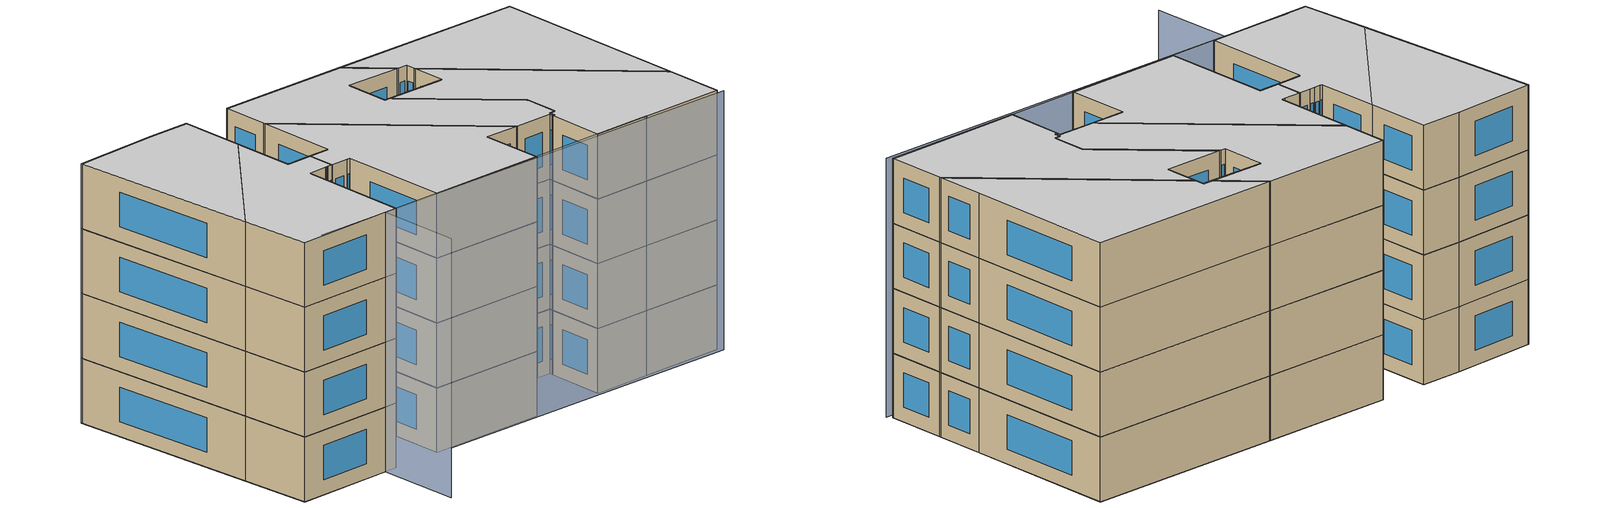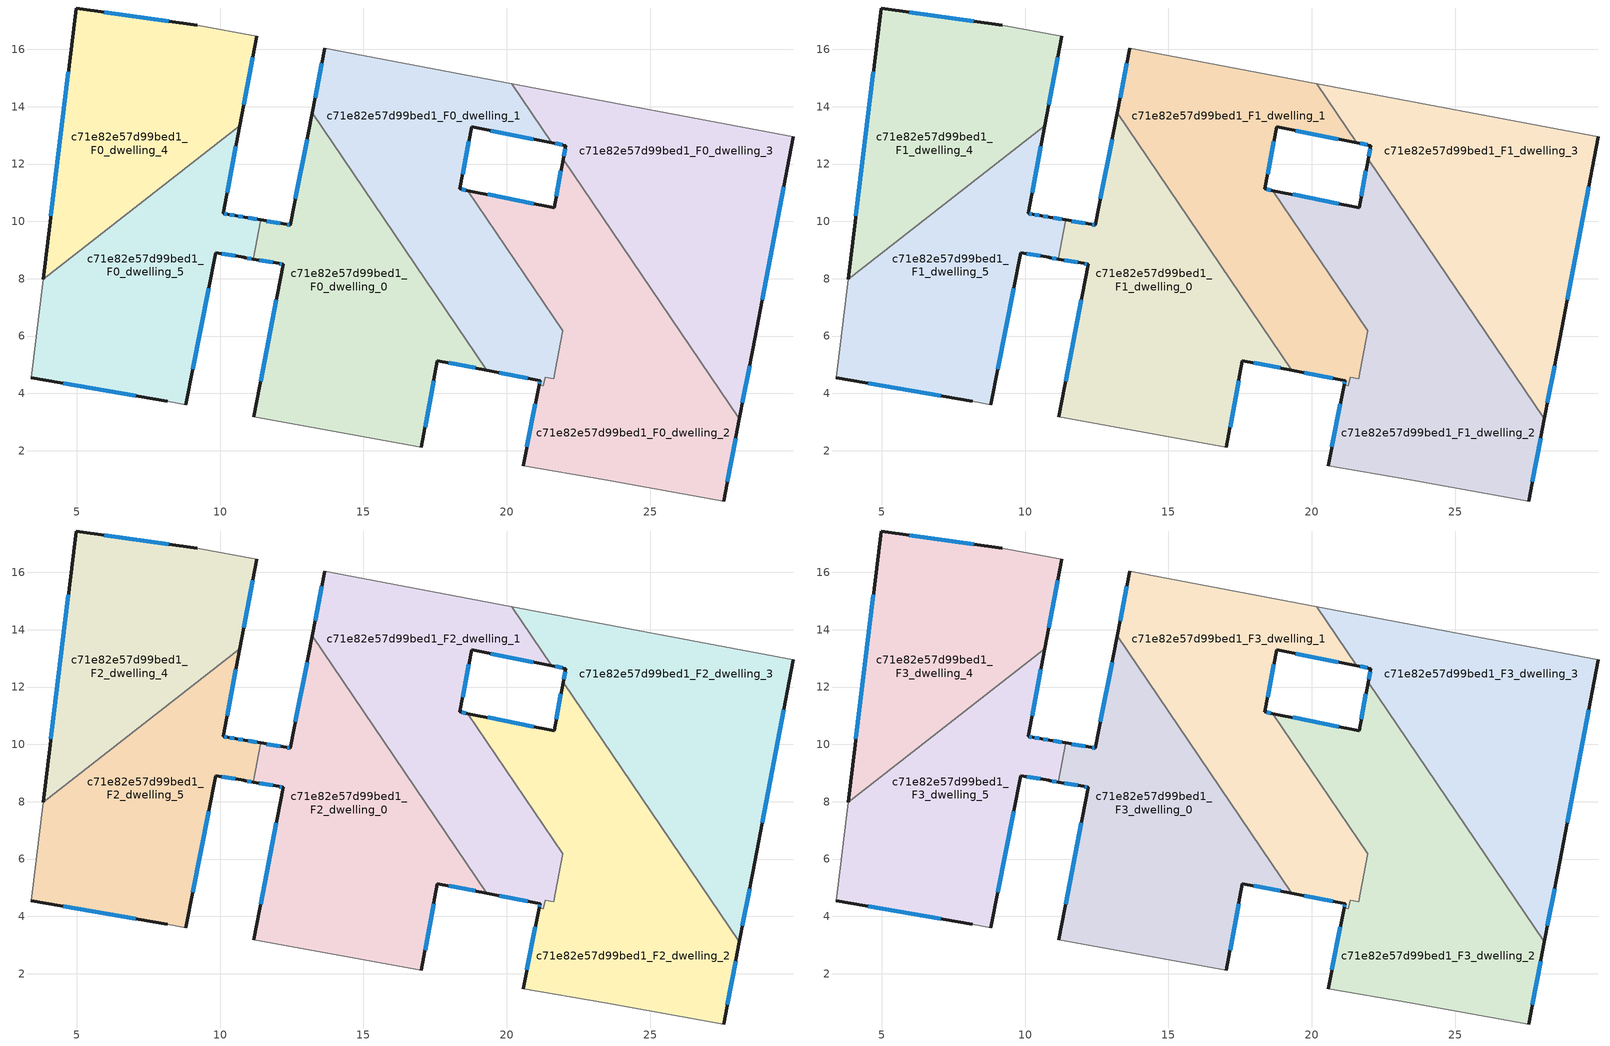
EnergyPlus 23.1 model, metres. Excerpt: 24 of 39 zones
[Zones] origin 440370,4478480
c71e82e57d99bed1_F0_dwelling_0
 floor ground (EU_floor_Construction): 17.02,2.12 17.58,5.14 19.31,4.81 13.21,13.79 12.45,9.87 12.31,9.89 11.42,10.05 11.16,8.68 12.04,8.53 12.2,8.5 11.18,3.18 z0
 wall outside (EU_wall_Construction): 11.42,10.05 12.31,9.89 12.45,9.87 13.21,13.79 / 19.31,4.81 17.58,5.14 17.02,2.12 / 11.18,3.18 12.2,8.5 12.04,8.53 11.16,8.68 z0:3
 wall adiabatic (EU_wall_Construction): 17.02,2.12 11.18,3.18 z0:3
 wall to c71e82e57d99bed1_F0_dwelling_1 (EU_wall_Construction): 13.21,13.79 19.31,4.81 z0:3
 wall to c71e82e57d99bed1_F0_dwelling_5 (EU_wall_Construction): 11.16,8.68 11.42,10.05 z0:3
 window (EU_Window_Construction): 12.16,8.51 12.08,8.52 / 11.84,8.57 11.36,8.65 / 11.63,10.01 12.1,9.93 / 12.34,9.89 12.42,9.87 / 12.63,10.79 13.03,12.87 / 18.9,4.89 17.98,5.06 / 17.45,4.43 17.15,2.83 / 11.42,4.43 11.96,7.26 z0.7:2.3
c71e82e57d99bed1_F0_dwelling_1
 floor ground (EU_floor_Construction): 21.63,4.51 21.96,6.19 18.64,11.08 18.36,11.13 18.78,13.29 21.58,12.74 20.17,14.81 13.65,16.04 13.21,13.79 19.31,4.81 21.16,4.45 21.13,4.3 21.28,4.27 21.34,4.57 z0
 wall outside (EU_wall_Construction): 21.13,4.3 21.16,4.45 19.31,4.81 / 13.21,13.79 13.65,16.04 / 21.58,12.74 18.78,13.29 18.36,11.13 18.64,11.08 z0:3
 wall adiabatic (EU_wall_Construction): 13.65,16.04 20.17,14.81 z0:3
 wall to c71e82e57d99bed1_F0_dwelling_2 (EU_wall_Construction): 18.64,11.08 21.96,6.19 21.69,4.8 21.63,4.51 21.34,4.57 21.28,4.27 21.13,4.3 z0:3
 wall to c71e82e57d99bed1_F0_dwelling_3 (EU_wall_Construction): 20.17,14.81 21.58,12.74 z0:3
 window (EU_Window_Construction): 21.14,4.33 21.15,4.41 / 20.73,4.53 19.74,4.72 / 13.31,14.31 13.54,15.51 / 20.92,12.87 19.43,13.16 / 18.68,12.79 18.46,11.64 / 18.43,11.12 18.58,11.09 z0.7:2.3
c71e82e57d99bed1_F0_dwelling_2
 floor ground (EU_floor_Construction): 27.56,0.25 28.12,3.11 21.97,12.17 21.65,10.48 18.64,11.08 21.96,6.19 21.69,4.8 21.63,4.51 21.34,4.57 21.28,4.27 21.13,4.3 20.58,1.48 23.42,0.99 z0
 wall outside (EU_wall_Construction): 18.64,11.08 21.65,10.48 21.97,12.17 / 28.12,3.11 27.56,0.25 / 20.58,1.48 21.13,4.3 z0:3
 wall adiabatic (EU_wall_Construction): 27.56,0.25 23.42,0.99 20.58,1.48 z0:3
 wall to c71e82e57d99bed1_F0_dwelling_3 (EU_wall_Construction): 21.97,12.17 28.12,3.11 z0:3
 window (EU_Window_Construction): 19.35,10.94 20.95,10.62 / 21.72,10.88 21.89,11.77 / 27.99,2.44 27.69,0.92 / 20.71,2.14 21,3.64 z0.7:2.3
c71e82e57d99bed1_F0_dwelling_3
 floor ground (EU_floor_Construction): 28.12,3.11 28.58,5.52 30,12.95 20.17,14.81 21.58,12.74 22.06,12.64 21.97,12.17 z0
 wall outside (EU_wall_Construction): 21.97,12.17 22.06,12.64 21.58,12.74 / 30,12.95 28.58,5.52 28.12,3.11 z0:3
 wall adiabatic (EU_wall_Construction): 20.17,14.81 30,12.95 z0:3
 window (EU_Window_Construction): 21.99,12.28 22.04,12.53 / 21.94,12.67 21.69,12.72 / 29.66,11.21 28.91,7.26 / 28.47,4.96 28.22,3.68 z0.7:2.3
c71e82e57d99bed1_F0_dwelling_4
 floor ground (EU_floor_Construction): 10.69,13.34 11.28,16.46 9.21,16.84 4.97,17.44 3.83,7.98 z0
 wall outside (EU_wall_Construction): 11.28,16.46 10.69,13.34 / 3.83,7.98 4.97,17.44 9.21,16.84 z0:3
 wall adiabatic (EU_wall_Construction): 9.21,16.84 11.28,16.46 z0:3
 wall to c71e82e57d99bed1_F0_dwelling_5 (EU_wall_Construction): 10.69,13.34 3.83,7.98 z0:3
 window (EU_Window_Construction): 11.14,15.73 10.83,14.07 / 4.1,10.19 4.71,15.23 / 5.97,17.3 8.22,16.98 z0.7:2.3
c71e82e57d99bed1_F0_dwelling_5
 floor ground (EU_floor_Construction): 8.81,3.6 9.85,8.91 10.75,8.76 10.8,8.75 10.84,8.74 10.87,8.74 10.89,8.73 11.16,8.68 11.42,10.05 10.85,10.15 10.56,10.2 10.26,10.25 10.12,10.28 10.69,13.34 3.83,7.98 3.41,4.54 8.16,3.72 z0
 wall outside (EU_wall_Construction): 8.16,3.72 3.41,4.54 / 10.69,13.34 10.12,10.28 10.26,10.25 10.56,10.2 10.85,10.15 11.42,10.05 / 11.16,8.68 10.89,8.73 10.87,8.74 10.84,8.74 10.8,8.75 10.75,8.76 9.85,8.91 8.81,3.6 z0:3
 wall adiabatic (EU_wall_Construction): 3.41,4.54 3.83,7.98 / 8.81,3.6 8.16,3.72 z0:3
 window (EU_Window_Construction): 7.05,3.91 4.53,4.35 / 10.56,12.62 10.25,10.99 / 10.15,10.27 10.23,10.26 / 10.33,10.24 10.49,10.21 / 10.63,10.19 10.78,10.16 / 10.99,10.12 11.29,10.07 / 11.1,8.7 10.95,8.72 / 10.54,8.79 10.06,8.88 / 9.61,7.67 9.05,4.85 z0.7:2.3
c71e82e57d99bed1_F1_dwelling_0
 floor to c71e82e57d99bed1_F0_dwelling_0 (EU_floor_Construction): 17.02,2.12 17.58,5.14 19.31,4.81 13.21,13.79 12.45,9.87 12.31,9.89 11.42,10.05 11.16,8.68 12.04,8.53 12.2,8.5 11.18,3.18 z3
 wall outside (EU_wall_Construction): 11.42,10.05 12.31,9.89 12.45,9.87 13.21,13.79 / 19.31,4.81 17.58,5.14 17.02,2.12 / 11.18,3.18 12.2,8.5 12.04,8.53 11.16,8.68 z3:6
 wall adiabatic (EU_wall_Construction): 17.02,2.12 11.18,3.18 z3:6
 wall to c71e82e57d99bed1_F1_dwelling_1 (EU_wall_Construction): 13.21,13.79 19.31,4.81 z3:6
 wall to c71e82e57d99bed1_F1_dwelling_5 (EU_wall_Construction): 11.16,8.68 11.42,10.05 z3:6
 window (EU_Window_Construction): 12.16,8.51 12.08,8.52 / 11.84,8.57 11.36,8.65 / 11.63,10.01 12.1,9.93 / 12.34,9.89 12.42,9.87 / 12.63,10.79 13.03,12.87 / 18.9,4.89 17.98,5.06 / 17.45,4.43 17.15,2.83 / 11.42,4.43 11.96,7.26 z3.7:5.3
c71e82e57d99bed1_F1_dwelling_1
 floor to c71e82e57d99bed1_F0_dwelling_1 (EU_floor_Construction): 21.63,4.51 21.96,6.19 18.64,11.08 18.36,11.13 18.78,13.29 21.58,12.74 20.17,14.81 13.65,16.04 13.21,13.79 19.31,4.81 21.16,4.45 21.13,4.3 21.28,4.27 21.34,4.57 z3
 wall outside (EU_wall_Construction): 21.13,4.3 21.16,4.45 19.31,4.81 / 13.21,13.79 13.65,16.04 / 21.58,12.74 18.78,13.29 18.36,11.13 18.64,11.08 z3:6
 wall adiabatic (EU_wall_Construction): 13.65,16.04 20.17,14.81 z3:6
 wall to c71e82e57d99bed1_F1_dwelling_2 (EU_wall_Construction): 18.64,11.08 21.96,6.19 21.69,4.8 21.63,4.51 21.34,4.57 21.28,4.27 21.13,4.3 z3:6
 wall to c71e82e57d99bed1_F1_dwelling_3 (EU_wall_Construction): 20.17,14.81 21.58,12.74 z3:6
 window (EU_Window_Construction): 21.14,4.33 21.15,4.41 / 20.73,4.53 19.74,4.72 / 13.31,14.31 13.54,15.51 / 20.92,12.87 19.43,13.16 / 18.68,12.79 18.46,11.64 / 18.43,11.12 18.58,11.09 z3.7:5.3
c71e82e57d99bed1_F1_dwelling_2
 floor to c71e82e57d99bed1_F0_dwelling_2 (EU_floor_Construction): 27.56,0.25 28.12,3.11 21.97,12.17 21.65,10.48 18.64,11.08 21.96,6.19 21.69,4.8 21.63,4.51 21.34,4.57 21.28,4.27 21.13,4.3 20.58,1.48 23.42,0.99 z3
 wall outside (EU_wall_Construction): 18.64,11.08 21.65,10.48 21.97,12.17 / 28.12,3.11 27.56,0.25 / 20.58,1.48 21.13,4.3 z3:6
 wall adiabatic (EU_wall_Construction): 27.56,0.25 23.42,0.99 20.58,1.48 z3:6
 wall to c71e82e57d99bed1_F1_dwelling_3 (EU_wall_Construction): 21.97,12.17 28.12,3.11 z3:6
 window (EU_Window_Construction): 19.35,10.94 20.95,10.62 / 21.72,10.88 21.89,11.77 / 27.99,2.44 27.69,0.92 / 20.71,2.14 21,3.64 z3.7:5.3
c71e82e57d99bed1_F1_dwelling_3
 floor to c71e82e57d99bed1_F0_dwelling_3 (EU_floor_Construction): 28.12,3.11 28.58,5.52 30,12.95 20.17,14.81 21.58,12.74 22.06,12.64 21.97,12.17 z3
 wall outside (EU_wall_Construction): 21.97,12.17 22.06,12.64 21.58,12.74 / 30,12.95 28.58,5.52 28.12,3.11 z3:6
 wall adiabatic (EU_wall_Construction): 20.17,14.81 30,12.95 z3:6
 window (EU_Window_Construction): 21.99,12.28 22.04,12.53 / 21.94,12.67 21.69,12.72 / 29.66,11.21 28.91,7.26 / 28.47,4.96 28.22,3.68 z3.7:5.3
c71e82e57d99bed1_F1_dwelling_4
 floor to c71e82e57d99bed1_F0_dwelling_4 (EU_floor_Construction): 10.69,13.34 11.28,16.46 9.21,16.84 4.97,17.44 3.83,7.98 z3
 wall outside (EU_wall_Construction): 11.28,16.46 10.69,13.34 / 3.83,7.98 4.97,17.44 9.21,16.84 z3:6
 wall adiabatic (EU_wall_Construction): 9.21,16.84 11.28,16.46 z3:6
 wall to c71e82e57d99bed1_F1_dwelling_5 (EU_wall_Construction): 10.69,13.34 3.83,7.98 z3:6
 window (EU_Window_Construction): 11.14,15.73 10.83,14.07 / 4.1,10.19 4.71,15.23 / 5.97,17.3 8.22,16.98 z3.7:5.3
c71e82e57d99bed1_F1_dwelling_5
 floor to c71e82e57d99bed1_F0_dwelling_5 (EU_floor_Construction): 8.81,3.6 9.85,8.91 10.75,8.76 10.8,8.75 10.84,8.74 10.87,8.74 10.89,8.73 11.16,8.68 11.42,10.05 10.85,10.15 10.56,10.2 10.26,10.25 10.12,10.28 10.69,13.34 3.83,7.98 3.41,4.54 8.16,3.72 z3
 wall outside (EU_wall_Construction): 8.16,3.72 3.41,4.54 / 10.69,13.34 10.12,10.28 10.26,10.25 10.56,10.2 10.85,10.15 11.42,10.05 / 11.16,8.68 10.89,8.73 10.87,8.74 10.84,8.74 10.8,8.75 10.75,8.76 9.85,8.91 8.81,3.6 z3:6
 wall adiabatic (EU_wall_Construction): 3.41,4.54 3.83,7.98 / 8.81,3.6 8.16,3.72 z3:6
 window (EU_Window_Construction): 7.05,3.91 4.53,4.35 / 10.56,12.62 10.25,10.99 / 10.15,10.27 10.23,10.26 / 10.33,10.24 10.49,10.21 / 10.63,10.19 10.78,10.16 / 10.99,10.12 11.29,10.07 / 11.1,8.7 10.95,8.72 / 10.54,8.79 10.06,8.88 / 9.61,7.67 9.05,4.85 z3.7:5.3
c71e82e57d99bed1_F2_dwelling_0
 floor to c71e82e57d99bed1_F1_dwelling_0 (EU_floor_Construction): 17.02,2.12 17.58,5.14 19.31,4.81 13.21,13.79 12.45,9.87 12.31,9.89 11.42,10.05 11.16,8.68 12.04,8.53 12.2,8.5 11.18,3.18 z6
 wall outside (EU_wall_Construction): 11.42,10.05 12.31,9.89 12.45,9.87 13.21,13.79 / 19.31,4.81 17.58,5.14 17.02,2.12 / 11.18,3.18 12.2,8.5 12.04,8.53 11.16,8.68 z6:9
 wall adiabatic (EU_wall_Construction): 17.02,2.12 11.18,3.18 z6:9
 wall to c71e82e57d99bed1_F2_dwelling_1 (EU_wall_Construction): 13.21,13.79 19.31,4.81 z6:9
 wall to c71e82e57d99bed1_F2_dwelling_5 (EU_wall_Construction): 11.16,8.68 11.42,10.05 z6:9
 window (EU_Window_Construction): 12.16,8.51 12.08,8.52 / 11.84,8.57 11.36,8.65 / 11.63,10.01 12.1,9.93 / 12.34,9.89 12.42,9.87 / 12.63,10.79 13.03,12.87 / 18.9,4.89 17.98,5.06 / 17.45,4.43 17.15,2.83 / 11.42,4.43 11.96,7.26 z6.7:8.3
c71e82e57d99bed1_F2_dwelling_1
 floor to c71e82e57d99bed1_F1_dwelling_1 (EU_floor_Construction): 21.63,4.51 21.96,6.19 18.64,11.08 18.36,11.13 18.78,13.29 21.58,12.74 20.17,14.81 13.65,16.04 13.21,13.79 19.31,4.81 21.16,4.45 21.13,4.3 21.28,4.27 21.34,4.57 z6
 wall outside (EU_wall_Construction): 21.13,4.3 21.16,4.45 19.31,4.81 / 13.21,13.79 13.65,16.04 / 21.58,12.74 18.78,13.29 18.36,11.13 18.64,11.08 z6:9
 wall adiabatic (EU_wall_Construction): 13.65,16.04 20.17,14.81 z6:9
 wall to c71e82e57d99bed1_F2_dwelling_2 (EU_wall_Construction): 18.64,11.08 21.96,6.19 21.69,4.8 21.63,4.51 21.34,4.57 21.28,4.27 21.13,4.3 z6:9
 wall to c71e82e57d99bed1_F2_dwelling_3 (EU_wall_Construction): 20.17,14.81 21.58,12.74 z6:9
 window (EU_Window_Construction): 21.14,4.33 21.15,4.41 / 20.73,4.53 19.74,4.72 / 13.31,14.31 13.54,15.51 / 20.92,12.87 19.43,13.16 / 18.68,12.79 18.46,11.64 / 18.43,11.12 18.58,11.09 z6.7:8.3
c71e82e57d99bed1_F2_dwelling_2
 floor to c71e82e57d99bed1_F1_dwelling_2 (EU_floor_Construction): 27.56,0.25 28.12,3.11 21.97,12.17 21.65,10.48 18.64,11.08 21.96,6.19 21.69,4.8 21.63,4.51 21.34,4.57 21.28,4.27 21.13,4.3 20.58,1.48 23.42,0.99 z6
 wall outside (EU_wall_Construction): 18.64,11.08 21.65,10.48 21.97,12.17 / 28.12,3.11 27.56,0.25 / 20.58,1.48 21.13,4.3 z6:9
 wall adiabatic (EU_wall_Construction): 27.56,0.25 23.42,0.99 20.58,1.48 z6:9
 wall to c71e82e57d99bed1_F2_dwelling_3 (EU_wall_Construction): 21.97,12.17 28.12,3.11 z6:9
 window (EU_Window_Construction): 19.35,10.94 20.95,10.62 / 21.72,10.88 21.89,11.77 / 27.99,2.44 27.69,0.92 / 20.71,2.14 21,3.64 z6.7:8.3
c71e82e57d99bed1_F2_dwelling_3
 floor to c71e82e57d99bed1_F1_dwelling_3 (EU_floor_Construction): 28.12,3.11 28.58,5.52 30,12.95 20.17,14.81 21.58,12.74 22.06,12.64 21.97,12.17 z6
 wall outside (EU_wall_Construction): 21.97,12.17 22.06,12.64 21.58,12.74 / 30,12.95 28.58,5.52 28.12,3.11 z6:9
 wall adiabatic (EU_wall_Construction): 20.17,14.81 30,12.95 z6:9
 window (EU_Window_Construction): 21.99,12.28 22.04,12.53 / 21.94,12.67 21.69,12.72 / 29.66,11.21 28.91,7.26 / 28.47,4.96 28.22,3.68 z6.7:8.3
c71e82e57d99bed1_F2_dwelling_4
 floor to c71e82e57d99bed1_F1_dwelling_4 (EU_floor_Construction): 10.69,13.34 11.28,16.46 9.21,16.84 4.97,17.44 3.83,7.98 z6
 wall outside (EU_wall_Construction): 11.28,16.46 10.69,13.34 / 3.83,7.98 4.97,17.44 9.21,16.84 z6:9
 wall adiabatic (EU_wall_Construction): 9.21,16.84 11.28,16.46 z6:9
 wall to c71e82e57d99bed1_F2_dwelling_5 (EU_wall_Construction): 10.69,13.34 3.83,7.98 z6:9
 window (EU_Window_Construction): 11.14,15.73 10.83,14.07 / 4.1,10.19 4.71,15.23 / 5.97,17.3 8.22,16.98 z6.7:8.3
c71e82e57d99bed1_F2_dwelling_5
 floor to c71e82e57d99bed1_F1_dwelling_5 (EU_floor_Construction): 8.81,3.6 9.85,8.91 10.75,8.76 10.8,8.75 10.84,8.74 10.87,8.74 10.89,8.73 11.16,8.68 11.42,10.05 10.85,10.15 10.56,10.2 10.26,10.25 10.12,10.28 10.69,13.34 3.83,7.98 3.41,4.54 8.16,3.72 z6
 wall outside (EU_wall_Construction): 8.16,3.72 3.41,4.54 / 10.69,13.34 10.12,10.28 10.26,10.25 10.56,10.2 10.85,10.15 11.42,10.05 / 11.16,8.68 10.89,8.73 10.87,8.74 10.84,8.74 10.8,8.75 10.75,8.76 9.85,8.91 8.81,3.6 z6:9
 wall adiabatic (EU_wall_Construction): 3.41,4.54 3.83,7.98 / 8.81,3.6 8.16,3.72 z6:9
 window (EU_Window_Construction): 7.05,3.91 4.53,4.35 / 10.56,12.62 10.25,10.99 / 10.15,10.27 10.23,10.26 / 10.33,10.24 10.49,10.21 / 10.63,10.19 10.78,10.16 / 10.99,10.12 11.29,10.07 / 11.1,8.7 10.95,8.72 / 10.54,8.79 10.06,8.88 / 9.61,7.67 9.05,4.85 z6.7:8.3
c71e82e57d99bed1_F3_dwelling_0
 floor to c71e82e57d99bed1_F2_dwelling_0 (EU_floor_Construction): 17.02,2.12 17.58,5.14 19.31,4.81 13.21,13.79 12.45,9.87 12.31,9.89 11.42,10.05 11.16,8.68 12.04,8.53 12.2,8.5 11.18,3.18 z9
 wall outside (EU_wall_Construction): 11.42,10.05 12.31,9.89 12.45,9.87 13.21,13.79 / 19.31,4.81 17.58,5.14 17.02,2.12 / 11.18,3.18 12.2,8.5 12.04,8.53 11.16,8.68 z9:12
 wall adiabatic (EU_wall_Construction): 17.02,2.12 11.18,3.18 z9:12
 wall to c71e82e57d99bed1_F3_dwelling_1 (EU_wall_Construction): 13.21,13.79 19.31,4.81 z9:12
 wall to c71e82e57d99bed1_F3_dwelling_5 (EU_wall_Construction): 11.16,8.68 11.42,10.05 z9:12
 window (EU_Window_Construction): 12.16,8.51 12.08,8.52 / 11.84,8.57 11.36,8.65 / 11.63,10.01 12.1,9.93 / 12.34,9.89 12.42,9.87 / 12.63,10.79 13.03,12.87 / 18.9,4.89 17.98,5.06 / 17.45,4.43 17.15,2.83 / 11.42,4.43 11.96,7.26 z9.7:11.3
 ceiling to c71e82e57d99bed1_F4_dwelling_0 (EU_floor_Construction): 13.21,13.79 19.31,4.81 17.58,5.14 17.02,2.12 11.18,3.18 12.2,8.5 12.04,8.53 11.16,8.68 11.42,10.05 12.31,9.89 12.45,9.87 z12
c71e82e57d99bed1_F3_dwelling_1
 floor to c71e82e57d99bed1_F2_dwelling_1 (EU_floor_Construction): 21.63,4.51 21.96,6.19 18.64,11.08 18.36,11.13 18.78,13.29 21.58,12.74 20.17,14.81 13.65,16.04 13.21,13.79 19.31,4.81 21.16,4.45 21.13,4.3 21.28,4.27 21.34,4.57 z9
 wall outside (EU_wall_Construction): 21.13,4.3 21.16,4.45 19.31,4.81 / 13.21,13.79 13.65,16.04 / 21.58,12.74 18.78,13.29 18.36,11.13 18.64,11.08 z9:12
 wall adiabatic (EU_wall_Construction): 13.65,16.04 20.17,14.81 z9:12
 wall to c71e82e57d99bed1_F3_dwelling_2 (EU_wall_Construction): 18.64,11.08 21.96,6.19 21.69,4.8 21.63,4.51 21.34,4.57 21.28,4.27 21.13,4.3 z9:12
 wall to c71e82e57d99bed1_F3_dwelling_3 (EU_wall_Construction): 20.17,14.81 21.58,12.74 z9:12
 window (EU_Window_Construction): 21.14,4.33 21.15,4.41 / 20.73,4.53 19.74,4.72 / 13.31,14.31 13.54,15.51 / 20.92,12.87 19.43,13.16 / 18.68,12.79 18.46,11.64 / 18.43,11.12 18.58,11.09 z9.7:11.3
 ceiling to c71e82e57d99bed1_F4_dwelling_1 (EU_floor_Construction): 20.17,14.81 21.58,12.74 18.78,13.29 18.36,11.13 18.64,11.08 21.96,6.19 21.63,4.51 21.34,4.57 21.28,4.27 21.13,4.3 21.16,4.45 19.31,4.81 13.21,13.79 13.65,16.04 z12
c71e82e57d99bed1_F3_dwelling_2
 floor to c71e82e57d99bed1_F2_dwelling_2 (EU_floor_Construction): 27.56,0.25 28.12,3.11 21.97,12.17 21.65,10.48 18.64,11.08 21.96,6.19 21.69,4.8 21.63,4.51 21.34,4.57 21.28,4.27 21.13,4.3 20.58,1.48 23.42,0.99 z9
 wall outside (EU_wall_Construction): 18.64,11.08 21.65,10.48 21.97,12.17 / 28.12,3.11 27.56,0.25 / 20.58,1.48 21.13,4.3 z9:12
 wall adiabatic (EU_wall_Construction): 27.56,0.25 23.42,0.99 20.58,1.48 z9:12
 wall to c71e82e57d99bed1_F3_dwelling_3 (EU_wall_Construction): 21.97,12.17 28.12,3.11 z9:12
 window (EU_Window_Construction): 19.35,10.94 20.95,10.62 / 21.72,10.88 21.89,11.77 / 27.99,2.44 27.69,0.92 / 20.71,2.14 21,3.64 z9.7:11.3
 ceiling to c71e82e57d99bed1_F4_dwelling_2 (EU_floor_Construction): 21.97,12.17 28.12,3.11 27.56,0.25 23.42,0.99 20.58,1.48 21.13,4.3 21.28,4.27 21.34,4.57 21.63,4.51 21.69,4.8 21.96,6.19 18.64,11.08 21.65,10.48 z12
c71e82e57d99bed1_F3_dwelling_3
 floor to c71e82e57d99bed1_F2_dwelling_3 (EU_floor_Construction): 28.12,3.11 28.58,5.52 30,12.95 20.17,14.81 21.58,12.74 22.06,12.64 21.97,12.17 z9
 wall outside (EU_wall_Construction): 21.97,12.17 22.06,12.64 21.58,12.74 / 30,12.95 28.58,5.52 28.12,3.11 z9:12
 wall adiabatic (EU_wall_Construction): 20.17,14.81 30,12.95 z9:12
 window (EU_Window_Construction): 21.99,12.28 22.04,12.53 / 21.94,12.67 21.69,12.72 / 29.66,11.21 28.91,7.26 / 28.47,4.96 28.22,3.68 z9.7:11.3
 ceiling to c71e82e57d99bed1_F4_dwelling_3 (EU_floor_Construction): 30,12.95 28.58,5.52 28.12,3.11 21.97,12.17 22.06,12.64 21.58,12.74 20.17,14.81 z12
c71e82e57d99bed1_F3_dwelling_4
 floor to c71e82e57d99bed1_F2_dwelling_4 (EU_floor_Construction): 10.69,13.34 11.28,16.46 9.21,16.84 4.97,17.44 3.83,7.98 z9
 wall outside (EU_wall_Construction): 11.28,16.46 10.69,13.34 / 3.83,7.98 4.97,17.44 9.21,16.84 z9:12
 wall adiabatic (EU_wall_Construction): 9.21,16.84 11.28,16.46 z9:12
 wall to c71e82e57d99bed1_F3_dwelling_5 (EU_wall_Construction): 10.69,13.34 3.83,7.98 z9:12
 window (EU_Window_Construction): 11.14,15.73 10.83,14.07 / 4.1,10.19 4.71,15.23 / 5.97,17.3 8.22,16.98 z9.7:11.3
 ceiling to c71e82e57d99bed1_F4_dwelling_4 (EU_floor_Construction): 11.28,16.46 10.69,13.34 3.83,7.98 4.97,17.44 9.21,16.84 z12
c71e82e57d99bed1_F3_dwelling_5
 floor to c71e82e57d99bed1_F2_dwelling_5 (EU_floor_Construction): 8.81,3.6 9.85,8.91 10.75,8.76 10.8,8.75 10.84,8.74 10.87,8.74 10.89,8.73 11.16,8.68 11.42,10.05 10.85,10.15 10.56,10.2 10.26,10.25 10.12,10.28 10.69,13.34 3.83,7.98 3.41,4.54 8.16,3.72 z9
 wall outside (EU_wall_Construction): 8.16,3.72 3.41,4.54 / 10.69,13.34 10.12,10.28 10.26,10.25 10.56,10.2 10.85,10.15 11.42,10.05 / 11.16,8.68 10.89,8.73 10.87,8.74 10.84,8.74 10.8,8.75 10.75,8.76 9.85,8.91 8.81,3.6 z9:12
 wall adiabatic (EU_wall_Construction): 3.41,4.54 3.83,7.98 / 8.81,3.6 8.16,3.72 z9:12
 window (EU_Window_Construction): 7.05,3.91 4.53,4.35 / 10.56,12.62 10.25,10.99 / 10.15,10.27 10.23,10.26 / 10.33,10.24 10.49,10.21 / 10.63,10.19 10.78,10.16 / 10.99,10.12 11.29,10.07 / 11.1,8.7 10.95,8.72 / 10.54,8.79 10.06,8.88 / 9.61,7.67 9.05,4.85 z9.7:11.3
 ceiling to c71e82e57d99bed1_F4_dwelling_4 (EU_floor_Construction): 10.69,13.34 10.12,10.28 10.26,10.25 10.56,10.2 10.85,10.15 11.42,10.05 11.16,8.68 10.89,8.73 10.87,8.74 10.84,8.74 10.8,8.75 10.75,8.76 9.85,8.91 8.81,3.6 8.16,3.72 3.41,4.54 3.83,7.98 z12
shading: 4.5,4.42 27.69,-0.01 / 7.45,-0.27 8.17,3.72 / 8.17,3.72 23.46,0.98 z0:12
[Building]
EU S2 Campaign: North Axis=0; Terrain=City; Solar Distribution=FullExterior
[Site:Location]
Madrid: Latitude=40.5; Longitude=-3.5; Time Zone=1; Elevation=609
[SizingPeriod:WeatherFileDays]
AnnualSizingPeriod: Begin Month=1; Begin Day of Month=1; End Month=12; End Day of Month=31; Day of Week for Start Day=Monday; Use Weather File Daylight Saving Period=No; Use Weather File Rain and Snow Indicators=No
[MATERIAL]
EU_InternalMass_Material: Roughness=MediumRough; Thickness=0.1; Conductivity=1; Density=1800; Specific Heat=900; Thermal Absorptance=0.9; Solar Absorptance=0.7; Visible Absorptance=0.7
[MATERIAL:NOMASS] Roughness=MediumRough; Thermal Absorptance=0.9; Solar Absorptance=0.7; Visible Absorptance=0.7
Name | Thermal Resistance
EU_wall_NoMass | 0.419739
EU_floor_NoMass | 0.608284
[WINDOWMATERIAL:SIMPLEGLAZINGSYSTEM]
EU_Window_SimpleGlazing: UFactor=4.8352; Solar Heat Gain Coefficient=0.85; Visible Transmittance=0.85
[CONSTRUCTION]
EU_wall_Construction: EU_wall_NoMass
EU_floor_Construction: EU_floor_NoMass
EU_InternalMass_Construction: EU_InternalMass_Material
EU_Window_Construction: EU_Window_SimpleGlazing
[ZONE] Type=1; Multiplier=1; Ceiling Height=autocalculate; Floor Area=autocalculate; Part of Total Floor Area=Yes
Name | Volume
c71e82e57d99bed1_F0_dwelling_0 | 147.884
c71e82e57d99bed1_F1_dwelling_0; c71e82e57d99bed1_F2_dwelling_0; c71e82e57d99bed1_F3_dwelling_0 | 147.885
c71e82e57d99bed1_F0_dwelling_1 | 142.905
c71e82e57d99bed1_F1_dwelling_1; c71e82e57d99bed1_F2_dwelling_1; c71e82e57d99bed1_F3_dwelling_1 | 142.917
c71e82e57d99bed1_F0_dwelling_2; c71e82e57d99bed1_F1_dwelling_2; c71e82e57d99bed1_F2_dwelling_2; c71e82e57d99bed1_F3_dwelling_2 | 158.773
c71e82e57d99bed1_F0_dwelling_3; c71e82e57d99bed1_F1_dwelling_3; c71e82e57d99bed1_F2_dwelling_3; c71e82e57d99bed1_F3_dwelling_3 | 149.848
c71e82e57d99bed1_F0_dwelling_4 | 119.161
c71e82e57d99bed1_F1_dwelling_4; c71e82e57d99bed1_F2_dwelling_4; c71e82e57d99bed1_F3_dwelling_4 | 119.16
c71e82e57d99bed1_F0_dwelling_5 | 119.167
c71e82e57d99bed1_F1_dwelling_5; c71e82e57d99bed1_F2_dwelling_5; c71e82e57d99bed1_F3_dwelling_5 | 119.169
[INTERNALMASS] Construction=EU_InternalMass_Construction
Name | Zone or ZoneList | Surface Area
c71e82e57d99bed1_F0_dwelling_0_EU_InternalMass | c71e82e57d99bed1_F0_dwelling_0 | 49.2946
c71e82e57d99bed1_F0_dwelling_1_EU_InternalMass | c71e82e57d99bed1_F0_dwelling_1 | 47.6406
c71e82e57d99bed1_F0_dwelling_2_EU_InternalMass | c71e82e57d99bed1_F0_dwelling_2 | 52.9244
c71e82e57d99bed1_F0_dwelling_3_EU_InternalMass | c71e82e57d99bed1_F0_dwelling_3 | 49.9494
c71e82e57d99bed1_F0_dwelling_4_EU_InternalMass | c71e82e57d99bed1_F0_dwelling_4 | 39.7201
c71e82e57d99bed1_F0_dwelling_5_EU_InternalMass | c71e82e57d99bed1_F0_dwelling_5 | 39.7226
c71e82e57d99bed1_F1_dwelling_0_EU_InternalMass | c71e82e57d99bed1_F1_dwelling_0 | 49.2946
c71e82e57d99bed1_F1_dwelling_1_EU_InternalMass | c71e82e57d99bed1_F1_dwelling_1 | 47.6406
c71e82e57d99bed1_F1_dwelling_2_EU_InternalMass | c71e82e57d99bed1_F1_dwelling_2 | 52.9244
c71e82e57d99bed1_F1_dwelling_3_EU_InternalMass | c71e82e57d99bed1_F1_dwelling_3 | 49.9494
c71e82e57d99bed1_F1_dwelling_4_EU_InternalMass | c71e82e57d99bed1_F1_dwelling_4 | 39.7201
c71e82e57d99bed1_F1_dwelling_5_EU_InternalMass | c71e82e57d99bed1_F1_dwelling_5 | 39.7226
c71e82e57d99bed1_F2_dwelling_0_EU_InternalMass | c71e82e57d99bed1_F2_dwelling_0 | 49.2946
c71e82e57d99bed1_F2_dwelling_1_EU_InternalMass | c71e82e57d99bed1_F2_dwelling_1 | 47.6406
c71e82e57d99bed1_F2_dwelling_2_EU_InternalMass | c71e82e57d99bed1_F2_dwelling_2 | 52.9244
c71e82e57d99bed1_F2_dwelling_3_EU_InternalMass | c71e82e57d99bed1_F2_dwelling_3 | 49.9494
c71e82e57d99bed1_F2_dwelling_4_EU_InternalMass | c71e82e57d99bed1_F2_dwelling_4 | 39.7201
c71e82e57d99bed1_F2_dwelling_5_EU_InternalMass | c71e82e57d99bed1_F2_dwelling_5 | 39.7226
c71e82e57d99bed1_F3_dwelling_0_EU_InternalMass | c71e82e57d99bed1_F3_dwelling_0 | 49.2946
c71e82e57d99bed1_F3_dwelling_1_EU_InternalMass | c71e82e57d99bed1_F3_dwelling_1 | 47.6406
c71e82e57d99bed1_F3_dwelling_2_EU_InternalMass | c71e82e57d99bed1_F3_dwelling_2 | 52.9244
c71e82e57d99bed1_F3_dwelling_3_EU_InternalMass | c71e82e57d99bed1_F3_dwelling_3 | 49.9494
c71e82e57d99bed1_F3_dwelling_4_EU_InternalMass | c71e82e57d99bed1_F3_dwelling_4 | 39.7201
c71e82e57d99bed1_F3_dwelling_5_EU_InternalMass | c71e82e57d99bed1_F3_dwelling_5 | 39.7226
[OTHEREQUIPMENT] Fuel Type=Electricity; Design Level Calculation Method=Watts/Area; Power per Zone Floor Area=1; Fraction Latent=0; Fraction Radiant=0; Fraction Lost=0; Carbon Dioxide Generation Rate=0; EndUse Subcategory=EU_Step8_InternalGains
Name | Zone or ZoneList or Space or SpaceList | Schedule
EU_Step8_InternalGain_c71e82e57d99bed1_F0_dwelling_0_f000 | c71e82e57d99bed1_F0_dwelling_0 | EU_Step8_GainSchedule_c71e82e57d99bed1_F0_dwelling_0_f000
EU_Step8_InternalGain_c71e82e57d99bed1_F0_dwelling_1_f000 | c71e82e57d99bed1_F0_dwelling_1 | EU_Step8_GainSchedule_c71e82e57d99bed1_F0_dwelling_1_f000
EU_Step8_InternalGain_c71e82e57d99bed1_F0_dwelling_2_f000 | c71e82e57d99bed1_F0_dwelling_2 | EU_Step8_GainSchedule_c71e82e57d99bed1_F0_dwelling_2_f000
EU_Step8_InternalGain_c71e82e57d99bed1_F0_dwelling_3_f000 | c71e82e57d99bed1_F0_dwelling_3 | EU_Step8_GainSchedule_c71e82e57d99bed1_F0_dwelling_3_f000
EU_Step8_InternalGain_c71e82e57d99bed1_F0_dwelling_4_f000 | c71e82e57d99bed1_F0_dwelling_4 | EU_Step8_GainSchedule_c71e82e57d99bed1_F0_dwelling_4_f000
EU_Step8_InternalGain_c71e82e57d99bed1_F0_dwelling_5_f000 | c71e82e57d99bed1_F0_dwelling_5 | EU_Step8_GainSchedule_c71e82e57d99bed1_F0_dwelling_5_f000
EU_Step8_InternalGain_c71e82e57d99bed1_F1_dwelling_0_f000 | c71e82e57d99bed1_F1_dwelling_0 | EU_Step8_GainSchedule_c71e82e57d99bed1_F1_dwelling_0_f000
EU_Step8_InternalGain_c71e82e57d99bed1_F1_dwelling_1_f000 | c71e82e57d99bed1_F1_dwelling_1 | EU_Step8_GainSchedule_c71e82e57d99bed1_F1_dwelling_1_f000
EU_Step8_InternalGain_c71e82e57d99bed1_F1_dwelling_2_f000 | c71e82e57d99bed1_F1_dwelling_2 | EU_Step8_GainSchedule_c71e82e57d99bed1_F1_dwelling_2_f000
EU_Step8_InternalGain_c71e82e57d99bed1_F1_dwelling_3_f000 | c71e82e57d99bed1_F1_dwelling_3 | EU_Step8_GainSchedule_c71e82e57d99bed1_F1_dwelling_3_f000
EU_Step8_InternalGain_c71e82e57d99bed1_F1_dwelling_4_f000 | c71e82e57d99bed1_F1_dwelling_4 | EU_Step8_GainSchedule_c71e82e57d99bed1_F1_dwelling_4_f000
EU_Step8_InternalGain_c71e82e57d99bed1_F1_dwelling_5_f000 | c71e82e57d99bed1_F1_dwelling_5 | EU_Step8_GainSchedule_c71e82e57d99bed1_F1_dwelling_5_f000
EU_Step8_InternalGain_c71e82e57d99bed1_F2_dwelling_0_f000 | c71e82e57d99bed1_F2_dwelling_0 | EU_Step8_GainSchedule_c71e82e57d99bed1_F2_dwelling_0_f000
EU_Step8_InternalGain_c71e82e57d99bed1_F2_dwelling_1_f000 | c71e82e57d99bed1_F2_dwelling_1 | EU_Step8_GainSchedule_c71e82e57d99bed1_F2_dwelling_1_f000
EU_Step8_InternalGain_c71e82e57d99bed1_F2_dwelling_2_f000 | c71e82e57d99bed1_F2_dwelling_2 | EU_Step8_GainSchedule_c71e82e57d99bed1_F2_dwelling_2_f000
EU_Step8_InternalGain_c71e82e57d99bed1_F2_dwelling_3_f000 | c71e82e57d99bed1_F2_dwelling_3 | EU_Step8_GainSchedule_c71e82e57d99bed1_F2_dwelling_3_f000
EU_Step8_InternalGain_c71e82e57d99bed1_F2_dwelling_4_f000 | c71e82e57d99bed1_F2_dwelling_4 | EU_Step8_GainSchedule_c71e82e57d99bed1_F2_dwelling_4_f000
EU_Step8_InternalGain_c71e82e57d99bed1_F2_dwelling_5_f000 | c71e82e57d99bed1_F2_dwelling_5 | EU_Step8_GainSchedule_c71e82e57d99bed1_F2_dwelling_5_f000
EU_Step8_InternalGain_c71e82e57d99bed1_F3_dwelling_0_f000 | c71e82e57d99bed1_F3_dwelling_0 | EU_Step8_GainSchedule_c71e82e57d99bed1_F3_dwelling_0_f000
EU_Step8_InternalGain_c71e82e57d99bed1_F3_dwelling_1_f000 | c71e82e57d99bed1_F3_dwelling_1 | EU_Step8_GainSchedule_c71e82e57d99bed1_F3_dwelling_1_f000
EU_Step8_InternalGain_c71e82e57d99bed1_F3_dwelling_2_f000 | c71e82e57d99bed1_F3_dwelling_2 | EU_Step8_GainSchedule_c71e82e57d99bed1_F3_dwelling_2_f000
EU_Step8_InternalGain_c71e82e57d99bed1_F3_dwelling_3_f000 | c71e82e57d99bed1_F3_dwelling_3 | EU_Step8_GainSchedule_c71e82e57d99bed1_F3_dwelling_3_f000
EU_Step8_InternalGain_c71e82e57d99bed1_F3_dwelling_4_f000 | c71e82e57d99bed1_F3_dwelling_4 | EU_Step8_GainSchedule_c71e82e57d99bed1_F3_dwelling_4_f000
EU_Step8_InternalGain_c71e82e57d99bed1_F3_dwelling_5_f000 | c71e82e57d99bed1_F3_dwelling_5 | EU_Step8_GainSchedule_c71e82e57d99bed1_F3_dwelling_5_f000
[ZONEVENTILATION:DESIGNFLOWRATE] Schedule=EU_AlwaysOn; Design Flow Rate Calculation Method=AirChanges/Hour; Air Changes per Hour=0.703302; Ventilation Type=Natural; Fan Pressure Rise=0; Fan Total Efficiency=1; Constant Term Coefficient=1; Temperature Term Coefficient=0; Velocity Term Coefficient=0; Velocity Squared Term Coefficient=0; Minimum Indoor Temperature=-100; Maximum Indoor Temperature=100; Delta Temperature=-100; Minimum Outdoor Temperature=-100; Maximum Outdoor Temperature=100; Maximum Wind Speed=40
Name | Zone or ZoneList or Space or SpaceList
EU_ConstantAir_c71e82e57d99bed1_F0_dwelling_0 | c71e82e57d99bed1_F0_dwelling_0
EU_ConstantAir_c71e82e57d99bed1_F0_dwelling_1 | c71e82e57d99bed1_F0_dwelling_1
EU_ConstantAir_c71e82e57d99bed1_F0_dwelling_2 | c71e82e57d99bed1_F0_dwelling_2
EU_ConstantAir_c71e82e57d99bed1_F0_dwelling_3 | c71e82e57d99bed1_F0_dwelling_3
EU_ConstantAir_c71e82e57d99bed1_F0_dwelling_4 | c71e82e57d99bed1_F0_dwelling_4
EU_ConstantAir_c71e82e57d99bed1_F0_dwelling_5 | c71e82e57d99bed1_F0_dwelling_5
EU_ConstantAir_c71e82e57d99bed1_F1_dwelling_0 | c71e82e57d99bed1_F1_dwelling_0
EU_ConstantAir_c71e82e57d99bed1_F1_dwelling_1 | c71e82e57d99bed1_F1_dwelling_1
EU_ConstantAir_c71e82e57d99bed1_F1_dwelling_2 | c71e82e57d99bed1_F1_dwelling_2
EU_ConstantAir_c71e82e57d99bed1_F1_dwelling_3 | c71e82e57d99bed1_F1_dwelling_3
EU_ConstantAir_c71e82e57d99bed1_F1_dwelling_4 | c71e82e57d99bed1_F1_dwelling_4
EU_ConstantAir_c71e82e57d99bed1_F1_dwelling_5 | c71e82e57d99bed1_F1_dwelling_5
EU_ConstantAir_c71e82e57d99bed1_F2_dwelling_0 | c71e82e57d99bed1_F2_dwelling_0
EU_ConstantAir_c71e82e57d99bed1_F2_dwelling_1 | c71e82e57d99bed1_F2_dwelling_1
EU_ConstantAir_c71e82e57d99bed1_F2_dwelling_2 | c71e82e57d99bed1_F2_dwelling_2
EU_ConstantAir_c71e82e57d99bed1_F2_dwelling_3 | c71e82e57d99bed1_F2_dwelling_3
EU_ConstantAir_c71e82e57d99bed1_F2_dwelling_4 | c71e82e57d99bed1_F2_dwelling_4
EU_ConstantAir_c71e82e57d99bed1_F2_dwelling_5 | c71e82e57d99bed1_F2_dwelling_5
EU_ConstantAir_c71e82e57d99bed1_F3_dwelling_0 | c71e82e57d99bed1_F3_dwelling_0
EU_ConstantAir_c71e82e57d99bed1_F3_dwelling_1 | c71e82e57d99bed1_F3_dwelling_1
EU_ConstantAir_c71e82e57d99bed1_F3_dwelling_2 | c71e82e57d99bed1_F3_dwelling_2
EU_ConstantAir_c71e82e57d99bed1_F3_dwelling_3 | c71e82e57d99bed1_F3_dwelling_3
EU_ConstantAir_c71e82e57d99bed1_F3_dwelling_4 | c71e82e57d99bed1_F3_dwelling_4
EU_ConstantAir_c71e82e57d99bed1_F3_dwelling_5 | c71e82e57d99bed1_F3_dwelling_5
[HVACTEMPLATE:THERMOSTAT] Constant Heating Setpoint=20; Constant Cooling Setpoint=50
EU_HeatOnly_c71e82e57d99bed1_F0_dwelling_0; EU_HeatOnly_c71e82e57d99bed1_F0_dwelling_1; EU_HeatOnly_c71e82e57d99bed1_F0_dwelling_2; EU_HeatOnly_c71e82e57d99bed1_F0_dwelling_3; EU_HeatOnly_c71e82e57d99bed1_F0_dwelling_4; EU_HeatOnly_c71e82e57d99bed1_F0_dwelling_5; EU_HeatOnly_c71e82e57d99bed1_F1_dwelling_0; EU_HeatOnly_c71e82e57d99bed1_F1_dwelling_1; EU_HeatOnly_c71e82e57d99bed1_F1_dwelling_2; EU_HeatOnly_c71e82e57d99bed1_F1_dwelling_3; EU_HeatOnly_c71e82e57d99bed1_F1_dwelling_4; EU_HeatOnly_c71e82e57d99bed1_F1_dwelling_5; EU_HeatOnly_c71e82e57d99bed1_F2_dwelling_0; EU_HeatOnly_c71e82e57d99bed1_F2_dwelling_1; EU_HeatOnly_c71e82e57d99bed1_F2_dwelling_2; EU_HeatOnly_c71e82e57d99bed1_F2_dwelling_3; EU_HeatOnly_c71e82e57d99bed1_F2_dwelling_4; EU_HeatOnly_c71e82e57d99bed1_F2_dwelling_5; EU_HeatOnly_c71e82e57d99bed1_F3_dwelling_0; EU_HeatOnly_c71e82e57d99bed1_F3_dwelling_1; EU_HeatOnly_c71e82e57d99bed1_F3_dwelling_2; EU_HeatOnly_c71e82e57d99bed1_F3_dwelling_3; EU_HeatOnly_c71e82e57d99bed1_F3_dwelling_4; EU_HeatOnly_c71e82e57d99bed1_F3_dwelling_5; EU_HeatOnly_c71e82e57d99bed1_F4_dwelling_0; EU_HeatOnly_c71e82e57d99bed1_F4_dwelling_1; EU_HeatOnly_c71e82e57d99bed1_F4_dwelling_2; EU_HeatOnly_c71e82e57d99bed1_F4_dwelling_3; EU_HeatOnly_c71e82e57d99bed1_F4_dwelling_4; EU_HeatOnly_c71e82e57d99bed1_F5_dwelling_0; EU_HeatOnly_c71e82e57d99bed1_F5_dwelling_1; EU_HeatOnly_c71e82e57d99bed1_F5_dwelling_2; EU_HeatOnly_c71e82e57d99bed1_F5_dwelling_3; EU_HeatOnly_c71e82e57d99bed1_F5_dwelling_4; EU_HeatOnly_c71e82e57d99bed1_F6_dwelling_0; EU_HeatOnly_c71e82e57d99bed1_F6_dwelling_1; EU_HeatOnly_c71e82e57d99bed1_F6_dwelling_2; EU_HeatOnly_c71e82e57d99bed1_F6_dwelling_3; EU_HeatOnly_c71e82e57d99bed1_F6_dwelling_4
[HVACTEMPLATE:ZONE:IDEALLOADSAIRSYSTEM] System Availability Schedule=EU_AlwaysOn; Maximum Heating Supply Air Temperature=50; Minimum Cooling Supply Air Temperature=13; Maximum Heating Supply Air Humidity Ratio=0.0156; Minimum Cooling Supply Air Humidity Ratio=0.0077; Heating Limit=NoLimit; Cooling Limit=NoLimit; Heating Availability Schedule=EU_AlwaysOn; Cooling Availability Schedule=EU_CoolingOff; Dehumidification Control Type=ConstantSensibleHeatRatio; Cooling Sensible Heat Ratio=0.7; Dehumidification Setpoint=60; Humidification Control Type=None; Humidification Setpoint=30; Outdoor Air Method=None; Outdoor Air Flow Rate per Person=0.00944; Outdoor Air Flow Rate per Zone Floor Area=0; Outdoor Air Flow Rate per Zone=0; Demand Controlled Ventilation Type=None; Outdoor Air Economizer Type=NoEconomizer; Heat Recovery Type=None; Sensible Heat Recovery Effectiveness=0.7; Latent Heat Recovery Effectiveness=0.65
Name | Template Thermostat
c71e82e57d99bed1_F0_dwelling_0 | EU_HeatOnly_c71e82e57d99bed1_F0_dwelling_0
c71e82e57d99bed1_F0_dwelling_1 | EU_HeatOnly_c71e82e57d99bed1_F0_dwelling_1
c71e82e57d99bed1_F0_dwelling_2 | EU_HeatOnly_c71e82e57d99bed1_F0_dwelling_2
c71e82e57d99bed1_F0_dwelling_3 | EU_HeatOnly_c71e82e57d99bed1_F0_dwelling_3
c71e82e57d99bed1_F0_dwelling_4 | EU_HeatOnly_c71e82e57d99bed1_F0_dwelling_4
c71e82e57d99bed1_F0_dwelling_5 | EU_HeatOnly_c71e82e57d99bed1_F0_dwelling_5
c71e82e57d99bed1_F1_dwelling_0 | EU_HeatOnly_c71e82e57d99bed1_F1_dwelling_0
c71e82e57d99bed1_F1_dwelling_1 | EU_HeatOnly_c71e82e57d99bed1_F1_dwelling_1
c71e82e57d99bed1_F1_dwelling_2 | EU_HeatOnly_c71e82e57d99bed1_F1_dwelling_2
c71e82e57d99bed1_F1_dwelling_3 | EU_HeatOnly_c71e82e57d99bed1_F1_dwelling_3
c71e82e57d99bed1_F1_dwelling_4 | EU_HeatOnly_c71e82e57d99bed1_F1_dwelling_4
c71e82e57d99bed1_F1_dwelling_5 | EU_HeatOnly_c71e82e57d99bed1_F1_dwelling_5
c71e82e57d99bed1_F2_dwelling_0 | EU_HeatOnly_c71e82e57d99bed1_F2_dwelling_0
c71e82e57d99bed1_F2_dwelling_1 | EU_HeatOnly_c71e82e57d99bed1_F2_dwelling_1
c71e82e57d99bed1_F2_dwelling_2 | EU_HeatOnly_c71e82e57d99bed1_F2_dwelling_2
c71e82e57d99bed1_F2_dwelling_3 | EU_HeatOnly_c71e82e57d99bed1_F2_dwelling_3
c71e82e57d99bed1_F2_dwelling_4 | EU_HeatOnly_c71e82e57d99bed1_F2_dwelling_4
c71e82e57d99bed1_F2_dwelling_5 | EU_HeatOnly_c71e82e57d99bed1_F2_dwelling_5
c71e82e57d99bed1_F3_dwelling_0 | EU_HeatOnly_c71e82e57d99bed1_F3_dwelling_0
c71e82e57d99bed1_F3_dwelling_1 | EU_HeatOnly_c71e82e57d99bed1_F3_dwelling_1
c71e82e57d99bed1_F3_dwelling_2 | EU_HeatOnly_c71e82e57d99bed1_F3_dwelling_2
c71e82e57d99bed1_F3_dwelling_3 | EU_HeatOnly_c71e82e57d99bed1_F3_dwelling_3
c71e82e57d99bed1_F3_dwelling_4 | EU_HeatOnly_c71e82e57d99bed1_F3_dwelling_4
c71e82e57d99bed1_F3_dwelling_5 | EU_HeatOnly_c71e82e57d99bed1_F3_dwelling_5
[SIZING:ZONE] Zone Cooling Design Supply Air Temperature Input Method=SupplyAirTemperature; Zone Cooling Design Supply Air Temperature=13; Zone Heating Design Supply Air Temperature Input Method=SupplyAirTemperature; Zone Heating Design Supply Air Temperature=50; Zone Cooling Design Supply Air Humidity Ratio=0.008; Zone Heating Design Supply Air Humidity Ratio=0.008; Cooling Design Air Flow Method=DesignDay; Cooling Design Air Flow Rate=0; Cooling Minimum Air Flow per Zone Floor Area=0.000762; Cooling Minimum Air Flow=0; Cooling Minimum Air Flow Fraction=0.2; Heating Design Air Flow Method=DesignDay; Heating Design Air Flow Rate=0; Heating Maximum Air Flow per Zone Floor Area=0.002032; Heating Maximum Air Flow=0.141576; Heating Maximum Air Flow Fraction=0.3; Account for Dedicated Outdoor Air System=No; Dedicated Outdoor Air System Control Strategy=NeutralSupplyAir; Dedicated Outdoor Air Low Setpoint Temperature for Design=autosize; Dedicated Outdoor Air High Setpoint Temperature for Design=autosize; Zone Load Sizing Method=Sensible Load Only No Latent Load; Zone Latent Cooling Design Supply Air Humidity Ratio Input Method=HumidityRatioDifference; Zone Cooling Design Supply Air Humidity Ratio Difference=0.005; Zone Latent Heating Design Supply Air Humidity Ratio Input Method=HumidityRatioDifference; Zone Humidification Design Supply Air Humidity Ratio Difference=0.005
c71e82e57d99bed1_F0_dwelling_0; c71e82e57d99bed1_F0_dwelling_1; c71e82e57d99bed1_F0_dwelling_2; c71e82e57d99bed1_F0_dwelling_3; c71e82e57d99bed1_F0_dwelling_4; c71e82e57d99bed1_F0_dwelling_5; c71e82e57d99bed1_F1_dwelling_0; c71e82e57d99bed1_F1_dwelling_1; c71e82e57d99bed1_F1_dwelling_2; c71e82e57d99bed1_F1_dwelling_3; c71e82e57d99bed1_F1_dwelling_4; c71e82e57d99bed1_F1_dwelling_5; c71e82e57d99bed1_F2_dwelling_0; c71e82e57d99bed1_F2_dwelling_1; c71e82e57d99bed1_F2_dwelling_2; c71e82e57d99bed1_F2_dwelling_3; c71e82e57d99bed1_F2_dwelling_4; c71e82e57d99bed1_F2_dwelling_5; c71e82e57d99bed1_F3_dwelling_0; c71e82e57d99bed1_F3_dwelling_1; c71e82e57d99bed1_F3_dwelling_2; c71e82e57d99bed1_F3_dwelling_3; c71e82e57d99bed1_F3_dwelling_4; c71e82e57d99bed1_F3_dwelling_5
[SCHEDULE:CONSTANT]
Name | Hourly Value
EU_AlwaysOn | 1
EU_CoolingOff | 0
[SCHEDULE:FILE] Column Number=1; Rows to Skip at Top=0; Number of Hours of Data=8760; Column Separator=Comma; Interpolate to Timestep=No; Minutes per Item=60; Adjust Schedule for Daylight Savings=Yes
Name | File
EU_Step8_GainSchedule_c71e82e57d99bed1_F0_dwelling_0_f000 | ../../schedules/c71e82e57d99bed1/c71e82e57d99bed1_F0_dwelling_0_f000_gain.csv
EU_Step8_GainSchedule_c71e82e57d99bed1_F0_dwelling_1_f000 | ../../schedules/c71e82e57d99bed1/c71e82e57d99bed1_F0_dwelling_1_f000_gain.csv
EU_Step8_GainSchedule_c71e82e57d99bed1_F0_dwelling_2_f000 | ../../schedules/c71e82e57d99bed1/c71e82e57d99bed1_F0_dwelling_2_f000_gain.csv
EU_Step8_GainSchedule_c71e82e57d99bed1_F0_dwelling_3_f000 | ../../schedules/c71e82e57d99bed1/c71e82e57d99bed1_F0_dwelling_3_f000_gain.csv
EU_Step8_GainSchedule_c71e82e57d99bed1_F0_dwelling_4_f000 | ../../schedules/c71e82e57d99bed1/c71e82e57d99bed1_F0_dwelling_4_f000_gain.csv
EU_Step8_GainSchedule_c71e82e57d99bed1_F0_dwelling_5_f000 | ../../schedules/c71e82e57d99bed1/c71e82e57d99bed1_F0_dwelling_5_f000_gain.csv
EU_Step8_GainSchedule_c71e82e57d99bed1_F1_dwelling_0_f000 | ../../schedules/c71e82e57d99bed1/c71e82e57d99bed1_F1_dwelling_0_f000_gain.csv
EU_Step8_GainSchedule_c71e82e57d99bed1_F1_dwelling_1_f000 | ../../schedules/c71e82e57d99bed1/c71e82e57d99bed1_F1_dwelling_1_f000_gain.csv
EU_Step8_GainSchedule_c71e82e57d99bed1_F1_dwelling_2_f000 | ../../schedules/c71e82e57d99bed1/c71e82e57d99bed1_F1_dwelling_2_f000_gain.csv
EU_Step8_GainSchedule_c71e82e57d99bed1_F1_dwelling_3_f000 | ../../schedules/c71e82e57d99bed1/c71e82e57d99bed1_F1_dwelling_3_f000_gain.csv
EU_Step8_GainSchedule_c71e82e57d99bed1_F1_dwelling_4_f000 | ../../schedules/c71e82e57d99bed1/c71e82e57d99bed1_F1_dwelling_4_f000_gain.csv
EU_Step8_GainSchedule_c71e82e57d99bed1_F1_dwelling_5_f000 | ../../schedules/c71e82e57d99bed1/c71e82e57d99bed1_F1_dwelling_5_f000_gain.csv
EU_Step8_GainSchedule_c71e82e57d99bed1_F2_dwelling_0_f000 | ../../schedules/c71e82e57d99bed1/c71e82e57d99bed1_F2_dwelling_0_f000_gain.csv
EU_Step8_GainSchedule_c71e82e57d99bed1_F2_dwelling_1_f000 | ../../schedules/c71e82e57d99bed1/c71e82e57d99bed1_F2_dwelling_1_f000_gain.csv
EU_Step8_GainSchedule_c71e82e57d99bed1_F2_dwelling_2_f000 | ../../schedules/c71e82e57d99bed1/c71e82e57d99bed1_F2_dwelling_2_f000_gain.csv
EU_Step8_GainSchedule_c71e82e57d99bed1_F2_dwelling_3_f000 | ../../schedules/c71e82e57d99bed1/c71e82e57d99bed1_F2_dwelling_3_f000_gain.csv
EU_Step8_GainSchedule_c71e82e57d99bed1_F2_dwelling_4_f000 | ../../schedules/c71e82e57d99bed1/c71e82e57d99bed1_F2_dwelling_4_f000_gain.csv
EU_Step8_GainSchedule_c71e82e57d99bed1_F2_dwelling_5_f000 | ../../schedules/c71e82e57d99bed1/c71e82e57d99bed1_F2_dwelling_5_f000_gain.csv
EU_Step8_GainSchedule_c71e82e57d99bed1_F3_dwelling_0_f000 | ../../schedules/c71e82e57d99bed1/c71e82e57d99bed1_F3_dwelling_0_f000_gain.csv
EU_Step8_GainSchedule_c71e82e57d99bed1_F3_dwelling_1_f000 | ../../schedules/c71e82e57d99bed1/c71e82e57d99bed1_F3_dwelling_1_f000_gain.csv
EU_Step8_GainSchedule_c71e82e57d99bed1_F3_dwelling_2_f000 | ../../schedules/c71e82e57d99bed1/c71e82e57d99bed1_F3_dwelling_2_f000_gain.csv
EU_Step8_GainSchedule_c71e82e57d99bed1_F3_dwelling_3_f000 | ../../schedules/c71e82e57d99bed1/c71e82e57d99bed1_F3_dwelling_3_f000_gain.csv
EU_Step8_GainSchedule_c71e82e57d99bed1_F3_dwelling_4_f000 | ../../schedules/c71e82e57d99bed1/c71e82e57d99bed1_F3_dwelling_4_f000_gain.csv
EU_Step8_GainSchedule_c71e82e57d99bed1_F3_dwelling_5_f000 | ../../schedules/c71e82e57d99bed1/c71e82e57d99bed1_F3_dwelling_5_f000_gain.csv
